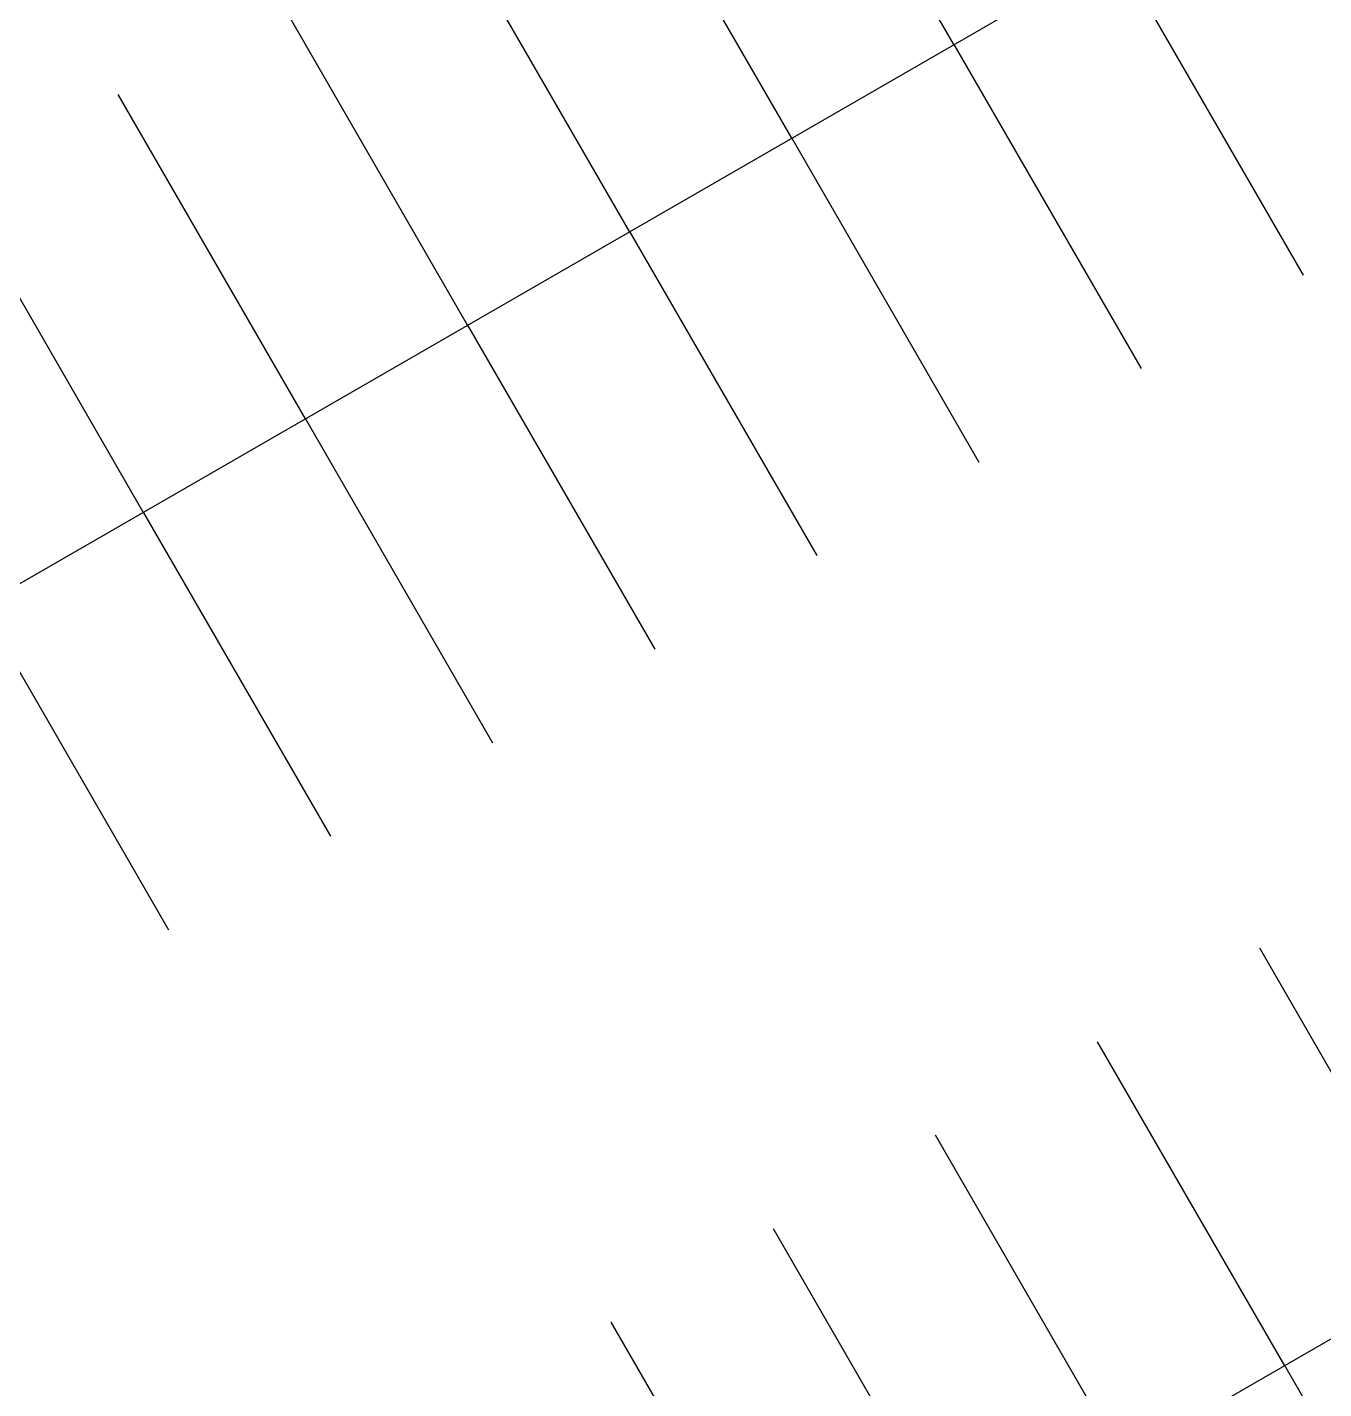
# Model space of a CAD drawing. Header units: metres. Extents: x 99558 to 100592, y 49739 to 50255.
# Drawn here: x 100009.89 to 100027.2, y 50038.48 to 50056.67 of the extents above; entities that cross this region are included whole.
import ezdxf

# ---------------------------------------------------------------- set-up
doc = ezdxf.new("R2010")
doc.units = ezdxf.units.M
doc.header["$MEASUREMENT"] = 0
doc.layers.add('ParkingSpace', color=252, linetype='Continuous')

# ---------------------------------------------------------------- blocks, each defined once
blk = doc.blocks.new('ParkingSpaces')
at = {"layer": 'ParkingSpace'}
for points in [[(2.5, 5), (2.5, 10)], [(5, 5), (5, 10)], [(7.5, 5), (7.5, 10)], [(10, 5), (10, 10)], [(12.5, 5), (12.5, 10)], [(15, 5), (15, 10)], [(20, 5), (0, 5)], [(0, 5), (0, 0)], [(2.5, 5), (2.5, 0)], [(5, 5), (5, 0)], [(7.5, 5), (7.5, 0)], [(10, 5), (10, 0)], [(12.5, 5), (12.5, 0)], [(15, 5), (15, 0)], [(17.5, 5), (17.5, 0)]]:
    blk.add_lwpolyline(points, dxfattribs=at)

msp = doc.modelspace()

# ---------------------------------------------------------------- block references
at = {"rotation": 30.00000000000242}
msp.add_blockref('ParkingSpaces', (100011.771, 50044.612), dxfattribs=at)
at = {"xscale": -1, "rotation": 210.0000000000677}
msp.add_blockref('ParkingSpaces', (100015.521, 50038.117), dxfattribs=at)

doc.saveas('drawing.dxf')
